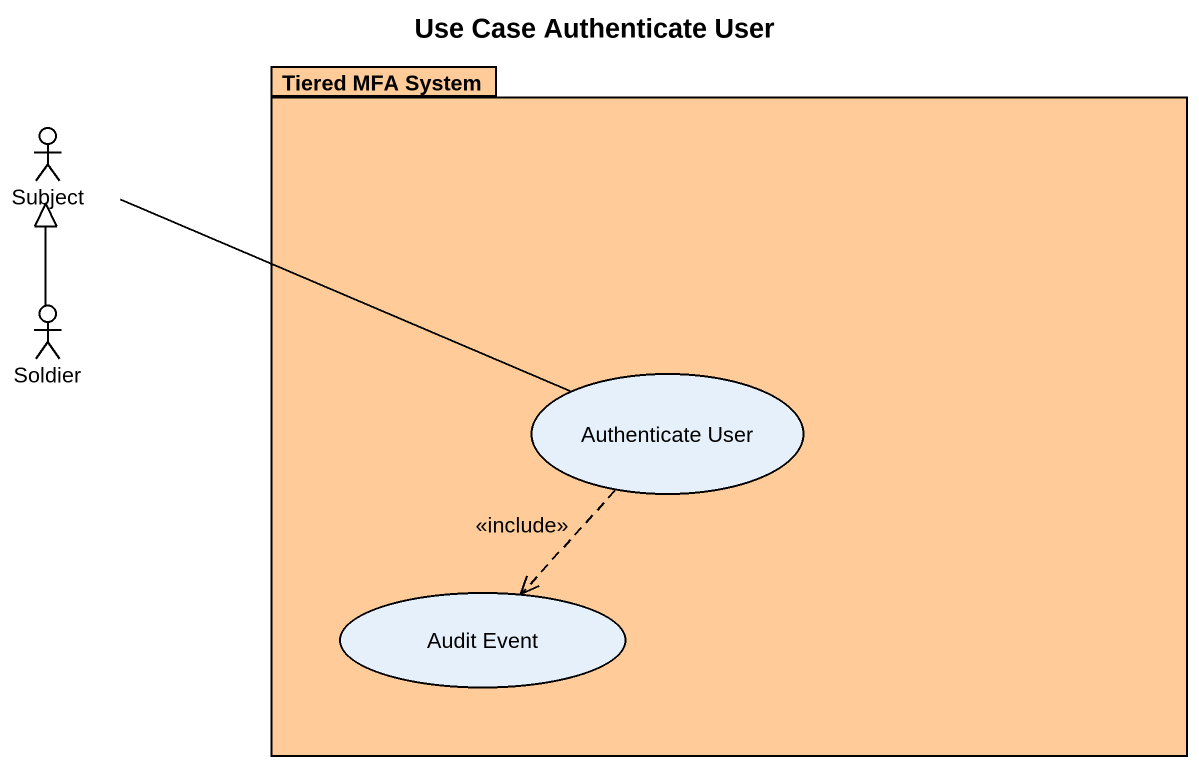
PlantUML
@startuml
title Use Case Authenticate User
package "Tiered MFA System" as Tiered_MFA_System #FFCC99 {
  usecase "Authenticate User" as Authenticate_User
  usecase "Audit Event" as Audit_Event
}
actor Subject
actor Soldier
Subject -right- Authenticate_User
Soldier -up-|> Subject
Authenticate_User ..> Audit_Event : <<include>>
@enduml
